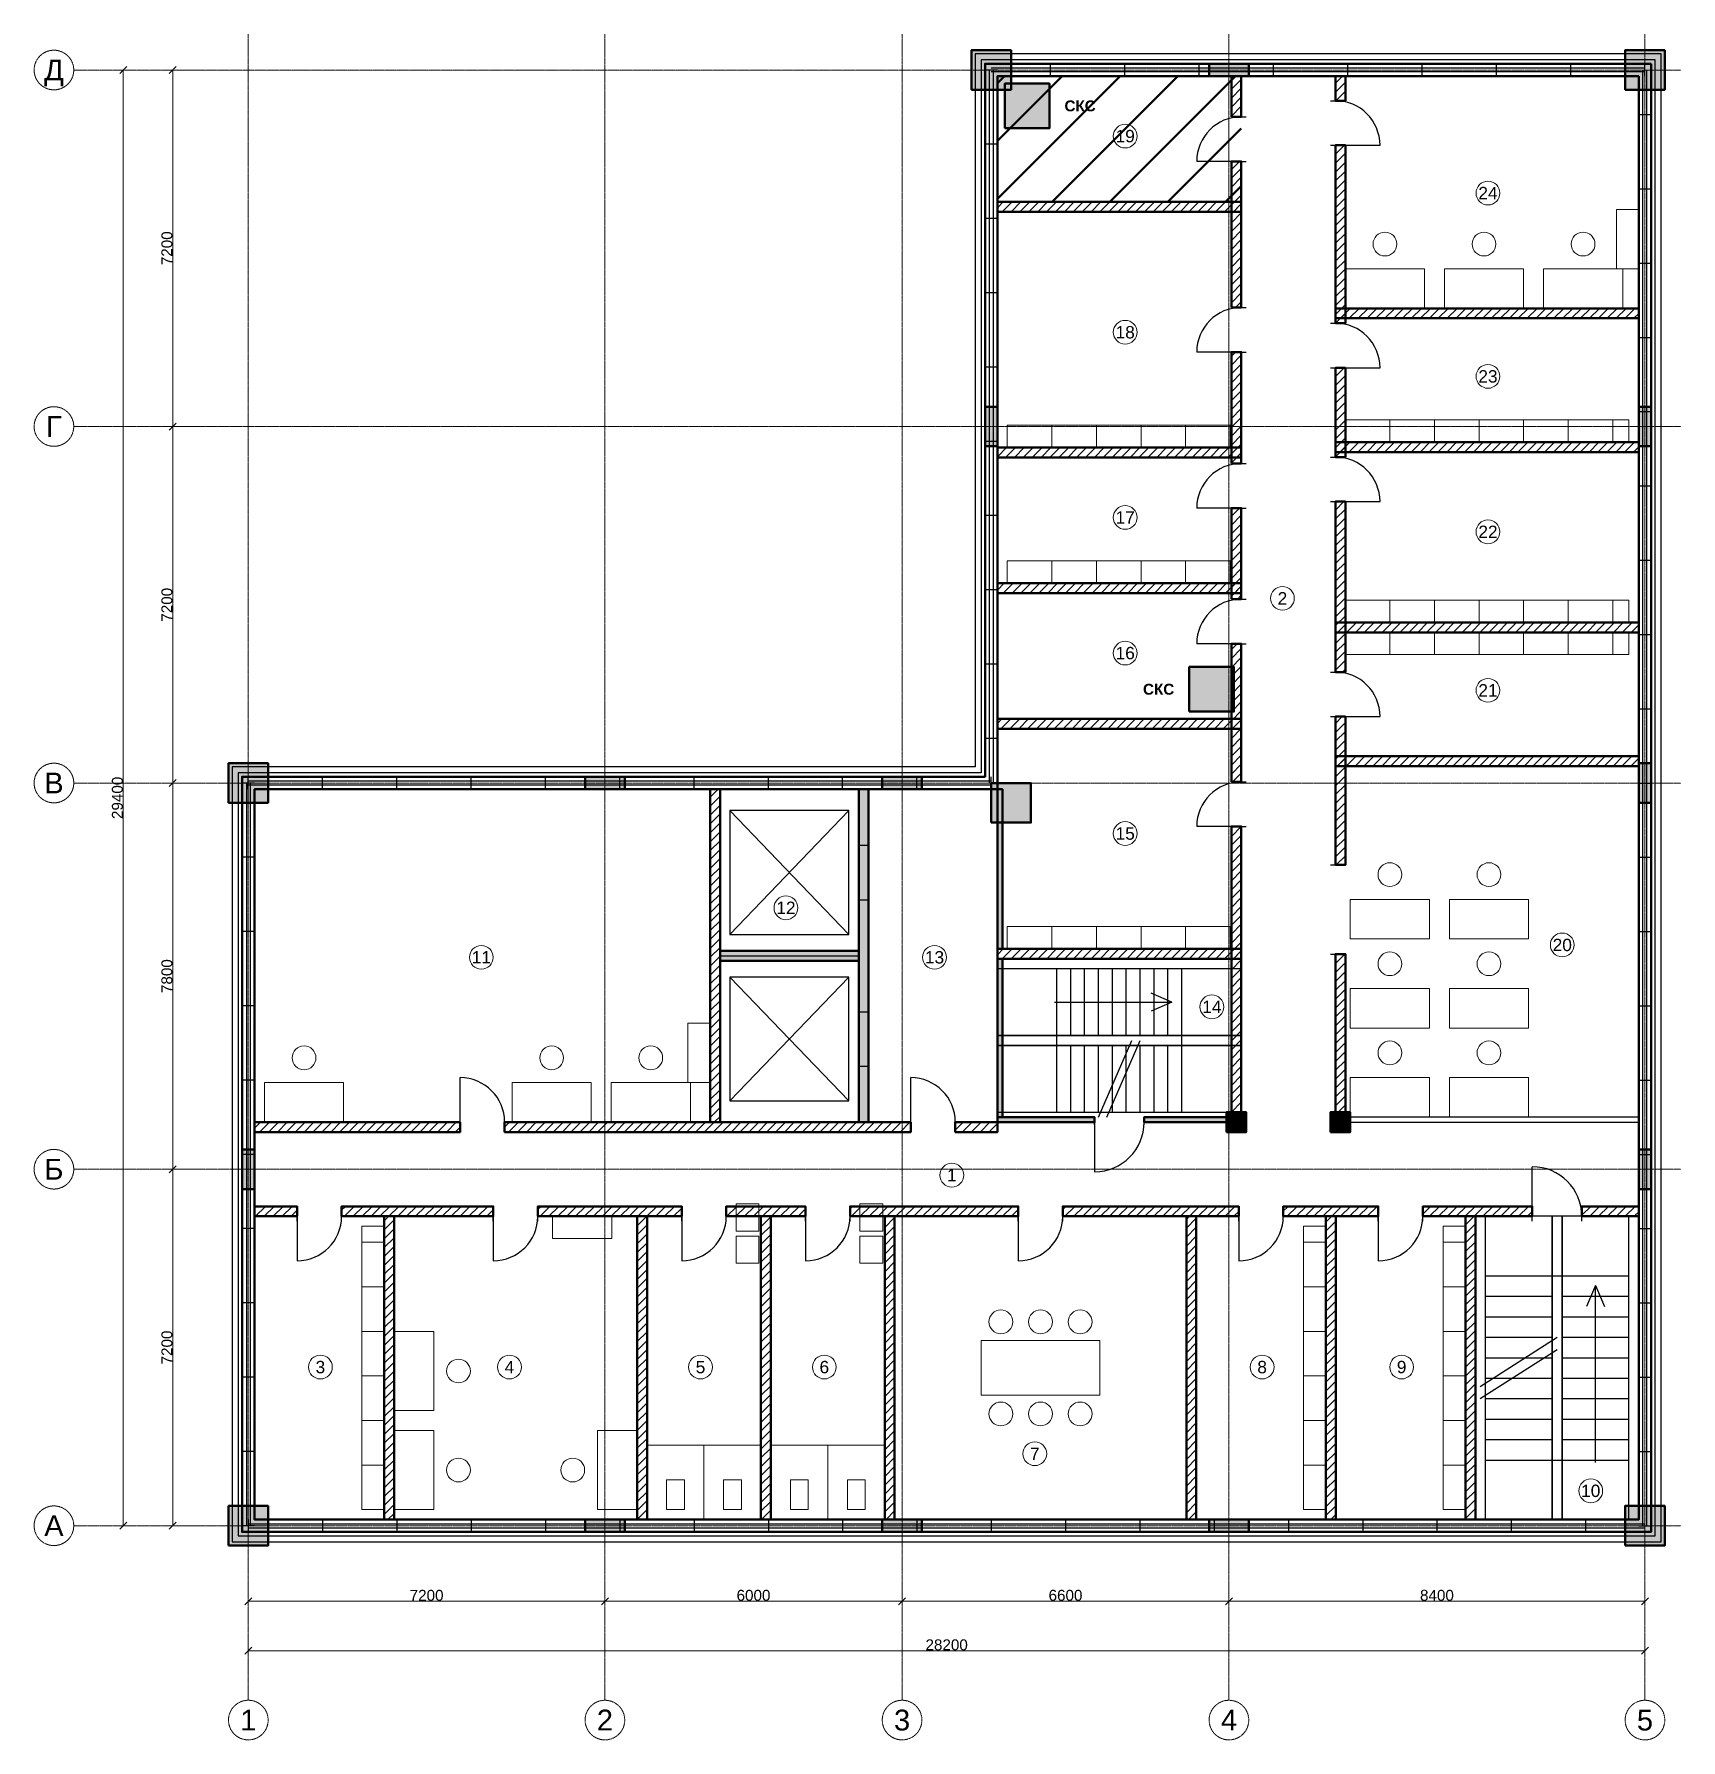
# Model space of a CAD drawing. Header units: millimetres. Extents: x -4325 to 28925, y -4325 to 30125.
import ezdxf
from ezdxf.enums import TextEntityAlignment as Align

# ---------------------------------------------------------------- set-up
doc = ezdxf.new("R2010")
doc.units = ezdxf.units.MM
doc.linetypes.add('CENTER2', pattern=[2.541, 1.587, -0.318, 0.318, -0.318])
for name, color, linetype, lineweight in [('A-ANNO-ROOM', 7, 'CONTINUOUS', 18), ('A-DIMS', 8, 'CONTINUOUS', 13), ('A-DOOR', 3, 'CONTINUOUS', 25), ('A-ELEV', 7, 'CONTINUOUS', 25), ('A-FACADE-PANEL', 8, 'CONTINUOUS', 25), ('A-FURN', 8, 'CONTINUOUS', 18), ('A-GLAZ-RIBBON', 5, 'CONTINUOUS', 25), ('A-GRID', 8, 'CENTER2', 13), ('A-HATCH', 9, 'CONTINUOUS', 9), ('A-OUTLINE', 7, 'CONTINUOUS', 50), ('A-SANI', 8, 'CONTINUOUS', 18), ('A-STAIR', 7, 'CONTINUOUS', 25), ('A-WALL-BLOCK', 9, 'CONTINUOUS', 50), ('A-WALL-GLASS', 4, 'CONTINUOUS', 25), ('A-WALL-RC', 7, 'CONTINUOUS', 50), ('E-SCS-RISER', 1, 'CONTINUOUS', 50), ('E-SERVER-ROOM', 1, 'CONTINUOUS', 50)]:
    doc.layers.add(name, color=color, linetype=linetype, lineweight=lineweight)
doc.styles.add('Arial-Bold', font='arialbd.ttf')
doc.styles.get("Standard").update_dxf_attribs({"font": 'arial.ttf'})

msp = doc.modelspace()

# ---------------------------------------------------------------- hatches: boundary and pattern name
at = {"layer": 'A-HATCH'}
h = msp.add_hatch(dxfattribs=at)
h.set_pattern_fill('ANSI31', scale=40)
h.paths.add_polyline_path([(19850, 28455), (20050, 28455), (20050, 29275), (20050, 29275), (19850, 29275), (19850, 29275)])
h = msp.add_hatch(dxfattribs=at)
h.set_pattern_fill('ANSI31', scale=40)
h.paths.add_polyline_path([(21950, 28780), (22150, 28780), (22150, 29275), (22150, 29275), (21950, 29275), (21950, 29275)])
h = msp.add_hatch(dxfattribs=at)
h.set_pattern_fill('ANSI31', scale=40)
h.paths.add_polyline_path([(21950, 24285), (22150, 24285), (22150, 27880), (21950, 27880)])
h = msp.add_hatch(dxfattribs=at)
h.set_pattern_fill('ANSI31', scale=40)
h.paths.add_polyline_path([(19850, 24604), (20050, 24604), (20050, 27555), (19850, 27555)])
h = msp.add_hatch(dxfattribs=at)
h.set_pattern_fill('ANSI31', scale=40)
h.paths.add_polyline_path([(15125, 26535), (15125, 26535), (20050, 26535), (20050, 26735), (15125, 26735), (15125, 26735)])
h = msp.add_hatch(dxfattribs=at)
h.set_pattern_fill('ANSI31', scale=40)
h.paths.add_polyline_path([(21950, 24385), (28075, 24385), (28075, 24385), (28075, 24585), (28075, 24585), (21950, 24585)])
h = msp.add_hatch(dxfattribs=at)
h.set_pattern_fill('ANSI31', scale=40)
h.paths.add_polyline_path([(19850, 21454), (20050, 21454), (20050, 23704), (19850, 23704)])
h = msp.add_hatch(dxfattribs=at)
h.set_pattern_fill('ANSI31', scale=40)
h.paths.add_polyline_path([(21950, 21583), (22150, 21583), (22150, 23385), (21950, 23385)])
h = msp.add_hatch(dxfattribs=at)
h.set_pattern_fill('ANSI31', scale=40)
h.paths.add_polyline_path([(15125, 21574), (15125, 21574), (20050, 21574), (20050, 21774), (15125, 21774), (15125, 21774)])
h = msp.add_hatch(dxfattribs=at)
h.set_pattern_fill('ANSI31', scale=40)
h.paths.add_polyline_path([(21950, 21683), (28075, 21683), (28075, 21683), (28075, 21883), (28075, 21883), (21950, 21883)])
h = msp.add_hatch(dxfattribs=at)
h.set_pattern_fill('ANSI31', scale=40)
h.paths.add_polyline_path([(21950, 17242), (22150, 17242), (22150, 20683), (21950, 20683)])
h = msp.add_hatch(dxfattribs=at)
h.set_pattern_fill('ANSI31', scale=40)
h.paths.add_polyline_path([(19850, 18714), (20050, 18714), (20050, 20554), (19850, 20554)])
h = msp.add_hatch(dxfattribs=at)
h.set_pattern_fill('ANSI31', scale=40)
h.paths.add_polyline_path([(15125, 18834), (15125, 18834), (20050, 18834), (20050, 19034), (15125, 19034), (15125, 19034)])
h = msp.add_hatch(dxfattribs=at)
h.set_pattern_fill('ANSI31', scale=40)
h.paths.add_polyline_path([(21950, 18043), (28075, 18043), (28075, 18043), (28075, 18243), (28075, 18243), (21950, 18243)])
h = msp.add_hatch(dxfattribs=at)
h.set_pattern_fill('ANSI31', scale=40)
h.paths.add_polyline_path([(19850, 15022), (20050, 15022), (20050, 17814), (19850, 17814)])
h = msp.add_hatch(dxfattribs=at)
h.set_pattern_fill('ANSI31', scale=40)
h.paths.add_polyline_path([(15125, 16094), (15125, 16094), (20050, 16094), (20050, 16294), (15125, 16294), (15125, 16294)])
h = msp.add_hatch(dxfattribs=at)
h.set_pattern_fill('ANSI31', scale=40)
h.paths.add_polyline_path([(21950, 13346), (22150, 13346), (22150, 16342), (21950, 16342)])
h = msp.add_hatch(dxfattribs=at)
h.set_pattern_fill('ANSI31', scale=40)
h.paths.add_polyline_path([(21950, 15342), (28075, 15342), (28075, 15342), (28075, 15542), (28075, 15542), (21950, 15542)])
h = msp.add_hatch(dxfattribs=at)
h.set_pattern_fill('ANSI31', scale=40)
h.paths.add_polyline_path([(9325, 8150), (9525, 8150), (9525, 14875), (9525, 14875), (9325, 14875), (9325, 14875)])
h = msp.add_hatch(dxfattribs=at)
h.set_pattern_fill('ANSI31', scale=40)
h.paths.add_polyline_path([(19850, 8150), (20050, 8150), (20050, 14122), (19850, 14122)])
h = msp.add_hatch(dxfattribs=at)
h.set_pattern_fill('ANSI31', scale=40)
h.paths.add_polyline_path([(15125, 11450), (20050, 11450), (20050, 11650), (15125, 11650)])
h = msp.add_hatch(dxfattribs=at)
h.set_pattern_fill('ANSI31', scale=40)
h.paths.add_polyline_path([(21950, 8150), (22150, 8150), (22150, 11546), (21950, 11546)])
h = msp.add_hatch(dxfattribs=at)
h.set_pattern_fill('ANSI31', scale=40)
h.paths.add_polyline_path([(125, 7950), (125, 7950), (4275, 7950), (4275, 8150), (125, 8150), (125, 8150)])
h = msp.add_hatch(dxfattribs=at)
h.set_pattern_fill('ANSI31', scale=40)
h.paths.add_polyline_path([(5175, 7950), (13375, 7950), (13375, 8150), (5175, 8150)])
h = msp.add_hatch(dxfattribs=at)
h.set_pattern_fill('ANSI31', scale=40)
h.paths.add_polyline_path([(14275, 7950), (15125, 7950), (15125, 8150), (14275, 8150)])
h = msp.add_hatch(dxfattribs=at)
h.set_pattern_fill('ANSI31', scale=40)
h.paths.add_polyline_path([(125, 6250), (125, 6250), (984, 6250), (984, 6450), (125, 6450), (125, 6450)])
h = msp.add_hatch(dxfattribs=at)
h.set_pattern_fill('ANSI31', scale=40)
h.paths.add_polyline_path([(1884, 6250), (4946, 6250), (4946, 6450), (1884, 6450)])
h = msp.add_hatch(dxfattribs=at)
h.set_pattern_fill('ANSI31', scale=40)
h.paths.add_polyline_path([(2743, 125), (2943, 125), (2943, 125), (2943, 6250), (2743, 6250), (2743, 125)])
h = msp.add_hatch(dxfattribs=at)
h.set_pattern_fill('ANSI31', scale=40)
h.paths.add_polyline_path([(5846, 6250), (8750, 6250), (8750, 6450), (5846, 6450)])
h = msp.add_hatch(dxfattribs=at)
h.set_pattern_fill('ANSI31', scale=40)
h.paths.add_polyline_path([(7850, 125), (8050, 125), (8050, 125), (8050, 6250), (7850, 6250), (7850, 125)])
h = msp.add_hatch(dxfattribs=at)
h.set_pattern_fill('ANSI31', scale=40)
h.paths.add_polyline_path([(9650, 6250), (11250, 6250), (11250, 6450), (9650, 6450)])
h = msp.add_hatch(dxfattribs=at)
h.set_pattern_fill('ANSI31', scale=40)
h.paths.add_polyline_path([(10350, 125), (10550, 125), (10550, 125), (10550, 6250), (10350, 6250), (10350, 125)])
h = msp.add_hatch(dxfattribs=at)
h.set_pattern_fill('ANSI31', scale=40)
h.paths.add_polyline_path([(12150, 6250), (15545, 6250), (15545, 6450), (12150, 6450)])
h = msp.add_hatch(dxfattribs=at)
h.set_pattern_fill('ANSI31', scale=40)
h.paths.add_polyline_path([(12850, 125), (13050, 125), (13050, 125), (13050, 6250), (12850, 6250), (12850, 125)])
h = msp.add_hatch(dxfattribs=at)
h.set_pattern_fill('ANSI31', scale=40)
h.paths.add_polyline_path([(16445, 6250), (19998, 6250), (19998, 6450), (16445, 6450)])
h = msp.add_hatch(dxfattribs=at)
h.set_pattern_fill('ANSI31', scale=40)
h.paths.add_polyline_path([(18940, 125), (19140, 125), (19140, 125), (19140, 6250), (18940, 6250), (18940, 125)])
h = msp.add_hatch(dxfattribs=at)
h.set_pattern_fill('ANSI31', scale=40)
h.paths.add_polyline_path([(20898, 6250), (22816, 6250), (22816, 6450), (20898, 6450)])
h = msp.add_hatch(dxfattribs=at)
h.set_pattern_fill('ANSI31', scale=40)
h.paths.add_polyline_path([(21757, 125), (21957, 125), (21957, 125), (21957, 6250), (21757, 6250), (21757, 125)])
h = msp.add_hatch(dxfattribs=at)
h.set_pattern_fill('ANSI31', scale=40)
h.paths.add_polyline_path([(23716, 6250), (25925, 6250), (25925, 6450), (23716, 6450)])
h = msp.add_hatch(dxfattribs=at)
h.set_pattern_fill('ANSI31', scale=40)
h.paths.add_polyline_path([(24575, 125), (24775, 125), (24775, 125), (24775, 6250), (24575, 6250), (24575, 125)])
h = msp.add_hatch(dxfattribs=at)
h.set_pattern_fill('ANSI31', scale=40)
h.paths.add_polyline_path([(26925, 6250), (28075, 6250), (28075, 6250), (28075, 6450), (28075, 6450), (26925, 6450)])
at = {"layer": 'A-WALL-RC'}
h = msp.add_hatch(color=7, dxfattribs=at)
h.dxf.hatch_style = 1
h.paths.add_polyline_path([(14600, 29000), (15400, 29000), (15400, 29800), (14600, 29800)])
h = msp.add_hatch(color=7, dxfattribs=at)
h.dxf.hatch_style = 1
h.paths.add_polyline_path([(27800, 29000), (28600, 29000), (28600, 29800), (27800, 29800)])
h = msp.add_hatch(color=7, dxfattribs=at)
h.dxf.hatch_style = 1
h.paths.add_polyline_path([(19400, 29275), (20200, 29275), (20200, 29525), (19400, 29525)])
h = msp.add_hatch(color=7, dxfattribs=at)
h.dxf.hatch_style = 1
h.paths.add_polyline_path([(14875, 21800), (15125, 21800), (15125, 22600), (14875, 22600)])
h = msp.add_hatch(color=7, dxfattribs=at)
h.dxf.hatch_style = 1
h.paths.add_polyline_path([(28075, 21800), (28325, 21800), (28325, 22600), (28075, 22600)])
h = msp.add_hatch(color=7, dxfattribs=at)
h.dxf.hatch_style = 1
h.paths.add_polyline_path([(-400, 14600), (400, 14600), (400, 15400), (-400, 15400)])
h = msp.add_hatch(color=7, dxfattribs=at)
h.dxf.hatch_style = 1
h.paths.add_polyline_path([(28075, 14600), (28325, 14600), (28325, 15400), (28075, 15400)])
h = msp.add_hatch(color=7, dxfattribs=at)
h.dxf.hatch_style = 1
h.paths.add_polyline_path([(6800, 14875), (7600, 14875), (7600, 15125), (6800, 15125)])
h = msp.add_hatch(color=7, dxfattribs=at)
h.dxf.hatch_style = 1
h.paths.add_polyline_path([(12325, 8150), (12525, 8150), (12525, 14875), (12525, 14875), (12325, 14875), (12325, 14875)])
h = msp.add_hatch(color=7, dxfattribs=at)
h.dxf.hatch_style = 1
h.paths.add_polyline_path([(12800, 14875), (13600, 14875), (13600, 15125), (12800, 15125)])
h = msp.add_hatch(color=7, dxfattribs=at)
h.dxf.hatch_style = 1
h.paths.add_polyline_path([(15000, 14200), (15800, 14200), (15800, 15000), (15000, 15000)])
h = msp.add_hatch(color=7, dxfattribs=at)
h.dxf.hatch_style = 1
h.paths.add_polyline_path([(15125, 11650), (15225, 11650), (15225, 14875), (15225, 14875), (15125, 14875), (15125, 14875)])
h = msp.add_hatch(color=7, dxfattribs=at)
h.dxf.hatch_style = 1
h.paths.add_polyline_path([(9525, 11412), (12325, 11412), (12325, 11612), (9525, 11612)])
h = msp.add_hatch(color=7, dxfattribs=at)
h.dxf.hatch_style = 1
h.paths.add_polyline_path([(15125, 8250), (15225, 8250), (15225, 11450), (15125, 11450)])
h = msp.add_hatch(color=7, dxfattribs=at)
h.dxf.hatch_style = 1
h.paths.add_polyline_path([(19750, 7950), (20150, 7950), (20150, 8350), (19750, 8350)])
h = msp.add_hatch(color=7, dxfattribs=at)
h.dxf.hatch_style = 1
h.paths.add_polyline_path([(21850, 7950), (22250, 7950), (22250, 8350), (21850, 8350)])
h = msp.add_hatch(color=7, dxfattribs=at)
h.dxf.hatch_style = 1
h.paths.add_polyline_path([(15125, 8150), (17088, 8150), (17088, 8250), (15125, 8250)])
h = msp.add_hatch(color=7, dxfattribs=at)
h.dxf.hatch_style = 1
h.paths.add_polyline_path([(18088, 8150), (19850, 8150), (19850, 8250), (18088, 8250)])
h = msp.add_hatch(color=7, dxfattribs=at)
h.dxf.hatch_style = 1
h.paths.add_polyline_path([(-125, 6800), (125, 6800), (125, 7600), (-125, 7600)])
h = msp.add_hatch(color=7, dxfattribs=at)
h.dxf.hatch_style = 1
h.paths.add_polyline_path([(28075, 6800), (28325, 6800), (28325, 7600), (28075, 7600)])
h = msp.add_hatch(color=7, dxfattribs=at)
h.dxf.hatch_style = 1
h.paths.add_polyline_path([(-400, -400), (400, -400), (400, 400), (-400, 400)])
h = msp.add_hatch(color=7, dxfattribs=at)
h.dxf.hatch_style = 1
h.paths.add_polyline_path([(27800, -400), (28600, -400), (28600, 400), (27800, 400)])
h = msp.add_hatch(color=7, dxfattribs=at)
h.dxf.hatch_style = 1
h.paths.add_polyline_path([(6800, -125), (7600, -125), (7600, 125), (6800, 125)])
h = msp.add_hatch(color=7, dxfattribs=at)
h.dxf.hatch_style = 1
h.paths.add_polyline_path([(12800, -125), (13600, -125), (13600, 125), (12800, 125)])
h = msp.add_hatch(color=7, dxfattribs=at)
h.dxf.hatch_style = 1
h.paths.add_polyline_path([(19400, -125), (20200, -125), (20200, 125), (19400, 125)])
at = {"layer": 'E-SCS-RISER'}
h = msp.add_hatch(color=7, dxfattribs=at)
h.dxf.hatch_style = 1
h.paths.add_polyline_path([(15275, 28225), (16175, 28225), (16175, 29125), (15275, 29125)])
h = msp.add_hatch(color=7, dxfattribs=at)
h.dxf.hatch_style = 1
h.paths.add_polyline_path([(19000, 16444), (19900, 16444), (19900, 17344), (19000, 17344)])
at = {"layer": 'E-SERVER-ROOM'}
h = msp.add_hatch(dxfattribs=at)
h.set_pattern_fill('ANSI31', scale=260)
h.paths.add_polyline_path([(15125, 26735), (20050, 26735), (20050, 29275), (15125, 29275)])

# ---------------------------------------------------------------- linework, layer by layer
at = {"layer": 'A-ANNO-ROOM'}
for centre in [(17705, 28065), (25030, 26915), (17705, 24104), (25030, 23213), (17705, 20364), (25030, 20073), (20880, 18730), (17705, 17624), (25030, 16872), (17705, 13980), (10855, 12480), (4705, 11480), (13855, 11480), (26530, 11730), (19455, 10480), (14205, 7080), (1455, 3205), (5273, 3205), (9130, 3205), (11630, 3205), (20470, 3205), (23287, 3205), (15880, 1455), (27105, 705)]:
    msp.add_circle(centre, 240, dxfattribs=at)
at = {"layer": 'A-DIMS'}
for p, q in [((-2596, 29329), (-2454, 29471)), ((-2525, 0), (-2525, 29400)), ((-1596, 29329), (-1454, 29471)), ((-1525, 22200), (-1525, 29400)), ((-1596, 22129), (-1454, 22271)), ((-1596, 22129), (-1454, 22271)), ((-1525, 15000), (-1525, 22200)), ((-1596, 14929), (-1454, 15071)), ((-1596, 14929), (-1454, 15071)), ((-1525, 7200), (-1525, 15000)), ((-1596, 7129), (-1454, 7271)), ((-1596, 7129), (-1454, 7271)), ((-1525, 0), (-1525, 7200)), ((-2596, -71), (-2454, 71)), ((-1596, -71), (-1454, 71)), ((-71, -1596), (71, -1454)), ((0, -1525), (7200, -1525)), ((7129, -1596), (7271, -1454)), ((7129, -1596), (7271, -1454)), ((7200, -1525), (13200, -1525)), ((13129, -1596), (13271, -1454)), ((13129, -1596), (13271, -1454)), ((13200, -1525), (19800, -1525)), ((19729, -1596), (19871, -1454)), ((19729, -1596), (19871, -1454)), ((19800, -1525), (28200, -1525)), ((28129, -1596), (28271, -1454)), ((-71, -2596), (71, -2454)), ((0, -2525), (28200, -2525)), ((28129, -2596), (28271, -2454))]:
    msp.add_line(p, q, dxfattribs=at)
at = {"layer": 'A-DOOR'}
for p, q in [((21850, 28780), (22050, 28780)), ((19950, 28455), (20150, 28455)), ((21850, 27880), (22050, 27880)), ((21950, 27880), (22850, 27880)), ((20050, 27555), (19150, 27555)), ((19950, 27555), (20150, 27555)), ((19950, 24604), (20150, 24604)), ((21850, 24285), (22050, 24285)), ((20050, 23704), (19150, 23704)), ((19950, 23704), (20150, 23704)), ((21850, 23385), (22050, 23385)), ((21950, 23385), (22850, 23385)), ((19950, 21454), (20150, 21454)), ((21850, 21583), (22050, 21583)), ((21850, 20683), (22050, 20683)), ((21950, 20683), (22850, 20683)), ((20050, 20554), (19150, 20554)), ((19950, 20554), (20150, 20554)), ((19950, 18714), (20150, 18714)), ((20050, 17814), (19150, 17814)), ((19950, 17814), (20150, 17814)), ((21850, 17242), (22050, 17242)), ((21850, 16342), (22050, 16342)), ((21950, 16342), (22850, 16342)), ((19950, 15022), (20150, 15022)), ((20050, 14122), (19150, 14122)), ((19950, 14122), (20150, 14122)), ((12325, 13744), (12525, 13744)), ((21850, 13346), (22050, 13346)), ((12325, 12644), (12525, 12644)), ((21850, 11546), (22050, 11546)), ((12325, 10381), (12525, 10381)), ((4275, 8150), (4275, 9050)), ((12325, 9281), (12525, 9281)), ((13375, 8150), (13375, 9050)), ((4275, 8050), (4275, 8250)), ((5175, 8050), (5175, 8250)), ((13375, 8050), (13375, 8250)), ((14275, 8050), (14275, 8250)), ((17088, 8100), (17088, 8200)), ((17088, 8150), (17088, 7150)), ((18088, 8100), (18088, 8200)), ((25925, 6250), (25925, 7250)), ((984, 6150), (984, 6350)), ((984, 6250), (984, 5350)), ((1884, 6150), (1884, 6350)), ((4946, 6150), (4946, 6350)), ((4946, 6250), (4946, 5350)), ((5846, 6150), (5846, 6350)), ((8750, 6150), (8750, 6350)), ((8750, 6250), (8750, 5350)), ((9650, 6150), (9650, 6350)), ((11250, 6150), (11250, 6350)), ((11250, 6250), (11250, 5350)), ((12150, 6150), (12150, 6350)), ((15545, 6150), (15545, 6350)), ((15545, 6250), (15545, 5350)), ((16445, 6150), (16445, 6350)), ((19998, 6150), (19998, 6350)), ((19998, 6250), (19998, 5350)), ((20898, 6150), (20898, 6350)), ((22816, 6150), (22816, 6350)), ((22816, 6250), (22816, 5350)), ((23716, 6150), (23716, 6350)), ((25925, 6150), (25925, 6350)), ((26925, 6150), (26925, 6350))]:
    msp.add_line(p, q, dxfattribs=at)
for centre, radius, start, end in [((21950, 27880), 900, 0, 90), ((20050, 27555), 900, 90, 180), ((20050, 23704), 900, 90, 180), ((21950, 23385), 900, 0, 90), ((20050, 20554), 900, 90, 180), ((21950, 20683), 900, 0, 90), ((20050, 17814), 900, 90, 180), ((21950, 16342), 900, 0, 90), ((20050, 14122), 900, 90, 180), ((4275, 8150), 900, 0, 90), ((13375, 8150), 900, 0, 90), ((17088, 8150), 1000, -90, 0), ((25925, 6250), 1000, 0, 90), ((984, 6250), 900, -90, 0), ((4946, 6250), 900, -90, 0), ((8750, 6250), 900, -90, 0), ((11250, 6250), 900, -90, 0), ((15545, 6250), 900, -90, 0), ((19998, 6250), 900, -90, 0), ((22816, 6250), 900, -90, 0)]:
    msp.add_arc(centre, radius, start, end, dxfattribs=at)
at = {"layer": 'A-ELEV'}
for p, q in [((9725, 11944), (12125, 14444)), ((9725, 14444), (12125, 11944)), ((9525, 11512), (12325, 11512)), ((9725, 8581), (12125, 11081)), ((9725, 11081), (12125, 8581))]:
    msp.add_line(p, q, dxfattribs=at)
for points in [[(9725, 11944), (12125, 11944), (12125, 14444), (9725, 14444)], [(9725, 8581), (12125, 8581), (12125, 11081), (9725, 11081)]]:
    msp.add_lwpolyline(points, close=True, dxfattribs=at)
at = {"layer": 'A-FACADE-PANEL'}
for points in [[(28525, 29725), (14675, 29725), (14675, 15325), (-325, 15325), (-325, -325), (28525, -325)], [(28405, 29605), (14795, 29605), (14795, 15205), (-205, 15205), (-205, -205), (28405, -205)]]:
    msp.add_lwpolyline(points, close=True, dxfattribs=at)
at = {"layer": 'A-FURN'}
for p, q in [((16225, 21774), (16225, 22224)), ((17125, 21774), (17125, 22224)), ((18025, 21774), (18025, 22224)), ((18925, 21774), (18925, 22224)), ((19825, 21774), (19825, 22224)), ((23050, 21883), (23050, 22333)), ((23950, 21883), (23950, 22333)), ((24850, 21883), (24850, 22333)), ((25750, 21883), (25750, 22333)), ((26650, 21883), (26650, 22333)), ((27550, 21883), (27550, 22333)), ((16225, 19034), (16225, 19484)), ((17125, 19034), (17125, 19484)), ((18025, 19034), (18025, 19484)), ((18925, 19034), (18925, 19484)), ((19825, 19034), (19825, 19484)), ((23050, 18243), (23050, 18693)), ((23950, 18243), (23950, 18693)), ((24850, 18243), (24850, 18693)), ((25750, 18243), (25750, 18693)), ((26650, 18243), (26650, 18693)), ((27550, 18243), (27550, 18693)), ((23050, 17593), (23050, 18043)), ((23950, 17593), (23950, 18043)), ((24850, 17593), (24850, 18043)), ((25750, 17593), (25750, 18043)), ((26650, 17593), (26650, 18043)), ((27550, 17593), (27550, 18043)), ((16225, 11650), (16225, 12100)), ((17125, 11650), (17125, 12100)), ((18025, 11650), (18025, 12100)), ((18925, 11650), (18925, 12100)), ((19825, 11650), (19825, 12100)), ((2293, 5725), (2743, 5725)), ((21307, 5725), (21757, 5725)), ((24125, 5725), (24575, 5725)), ((2293, 4825), (2743, 4825)), ((21307, 4825), (21757, 4825)), ((24125, 4825), (24575, 4825)), ((2293, 3925), (2743, 3925)), ((21307, 3925), (21757, 3925)), ((24125, 3925), (24575, 3925)), ((2293, 3025), (2743, 3025)), ((21307, 3025), (21757, 3025)), ((24125, 3025), (24575, 3025)), ((2293, 2125), (2743, 2125)), ((21307, 2125), (21757, 2125)), ((24125, 2125), (24575, 2125)), ((2293, 1225), (2743, 1225)), ((21307, 1225), (21757, 1225)), ((24125, 1225), (24575, 1225))]:
    msp.add_line(p, q, dxfattribs=at)
for points in [[(27625, 25385), (28075, 25385), (28075, 26585), (27625, 26585)], [(22150, 24585), (23750, 24585), (23750, 25385), (22150, 25385)], [(24150, 24585), (25750, 24585), (25750, 25385), (24150, 25385)], [(26150, 24585), (27750, 24585), (27750, 25385), (26150, 25385)], [(15325, 21774), (19850, 21774), (19850, 22224), (15325, 22224)], [(22150, 21883), (27875, 21883), (27875, 22333), (22150, 22333)], [(15325, 19034), (19850, 19034), (19850, 19484), (15325, 19484)], [(22150, 18243), (27875, 18243), (27875, 18693), (22150, 18693)], [(22150, 17593), (27875, 17593), (27875, 18043), (22150, 18043)], [(22250, 11850), (23850, 11850), (23850, 12650), (22250, 12650)], [(24250, 11850), (25850, 11850), (25850, 12650), (24250, 12650)], [(15325, 11650), (19850, 11650), (19850, 12100), (15325, 12100)], [(22250, 10050), (23850, 10050), (23850, 10850), (22250, 10850)], [(24250, 10050), (25850, 10050), (25850, 10850), (24250, 10850)], [(8875, 8950), (9325, 8950), (9325, 10150), (8875, 10150)], [(22250, 8250), (23850, 8250), (23850, 9050), (22250, 9050)], [(24250, 8250), (25850, 8250), (25850, 9050), (24250, 9050)], [(325, 8150), (1925, 8150), (1925, 8950), (325, 8950)], [(5325, 8150), (6925, 8150), (6925, 8950), (5325, 8950)], [(7325, 8150), (8925, 8150), (8925, 8950), (7325, 8950)], [(6143, 5800), (7343, 5800), (7343, 6250), (6143, 6250)], [(2293, 325), (2743, 325), (2743, 6050), (2293, 6050)], [(21307, 325), (21757, 325), (21757, 6050), (21307, 6050)], [(24125, 325), (24575, 325), (24575, 6050), (24125, 6050)], [(2943, 2325), (3743, 2325), (3743, 3925), (2943, 3925)], [(14795, 2638), (17195, 2638), (17195, 3738), (14795, 3738)], [(2943, 325), (3743, 325), (3743, 1925), (2943, 1925)], [(7050, 325), (7850, 325), (7850, 1925), (7050, 1925)]]:
    msp.add_lwpolyline(points, close=True, dxfattribs=at)
for centre in [(22950, 25885), (24950, 25885), (26950, 25885), (23050, 13150), (25050, 13150), (23050, 11350), (25050, 11350), (1125, 9450), (6125, 9450), (8125, 9450), (23050, 9550), (25050, 9550), (15195, 4118), (15995, 4118), (16795, 4118), (4243, 3125), (15195, 2258), (15995, 2258), (16795, 2258), (4243, 1125), (6550, 1125)]:
    msp.add_circle(centre, 240, dxfattribs=at)
at = {"layer": 'A-GLAZ-RIBBON'}
for p, q in [((15125, 29400), (14875, 29400)), ((14960, 29400), (14960, 15000)), ((28200, 29440), (15000, 29440)), ((28200, 29360), (15000, 29360)), ((15040, 29400), (15040, 15000)), ((16200, 29275), (16200, 29525)), ((17700, 29275), (17700, 29525)), ((19200, 29275), (19200, 29525)), ((20700, 29275), (20700, 29525)), ((22200, 29275), (22200, 29525)), ((23700, 29275), (23700, 29525)), ((25200, 29275), (25200, 29525)), ((26700, 29275), (26700, 29525)), ((28160, 0), (28160, 29400)), ((28200, 29275), (28200, 29525)), ((28240, 0), (28240, 29400)), ((28075, 28500), (28325, 28500)), ((15125, 27900), (14875, 27900)), ((28075, 27000), (28325, 27000)), ((15125, 26400), (14875, 26400)), ((28075, 25500), (28325, 25500)), ((15125, 24900), (14875, 24900)), ((28075, 24000), (28325, 24000)), ((15125, 23400), (14875, 23400)), ((28075, 22500), (28325, 22500)), ((15125, 21900), (14875, 21900)), ((28075, 21000), (28325, 21000)), ((15125, 20400), (14875, 20400)), ((28075, 19500), (28325, 19500)), ((15125, 18900), (14875, 18900)), ((28075, 18000), (28325, 18000)), ((15125, 17400), (14875, 17400)), ((28075, 16500), (28325, 16500)), ((15125, 15900), (14875, 15900)), ((125, 15000), (-125, 15000)), ((-40, 15000), (-40, 0)), ((0, 14875), (0, 15125)), ((15000, 15040), (0, 15040)), ((15000, 14960), (0, 14960)), ((40, 15000), (40, 0)), ((1500, 14875), (1500, 15125)), ((3000, 14875), (3000, 15125)), ((4500, 14875), (4500, 15125)), ((6000, 14875), (6000, 15125)), ((7500, 14875), (7500, 15125)), ((9000, 14875), (9000, 15125)), ((10500, 14875), (10500, 15125)), ((12000, 14875), (12000, 15125)), ((13500, 14875), (13500, 15125)), ((15000, 14875), (15000, 15125)), ((28075, 15000), (28325, 15000)), ((125, 13500), (-125, 13500)), ((28075, 13500), (28325, 13500)), ((125, 12000), (-125, 12000)), ((28075, 12000), (28325, 12000)), ((125, 10500), (-125, 10500)), ((28075, 10500), (28325, 10500)), ((125, 9000), (-125, 9000)), ((28075, 9000), (28325, 9000)), ((125, 7500), (-125, 7500)), ((28075, 7500), (28325, 7500)), ((125, 6000), (-125, 6000)), ((28075, 6000), (28325, 6000)), ((125, 4500), (-125, 4500)), ((28075, 4500), (28325, 4500)), ((125, 3000), (-125, 3000)), ((28075, 3000), (28325, 3000)), ((125, 1500), (-125, 1500)), ((28075, 1500), (28325, 1500)), ((125, 0), (-125, 0)), ((0, 125), (0, -125)), ((0, 40), (28200, 40)), ((1500, 125), (1500, -125)), ((3000, 125), (3000, -125)), ((4500, 125), (4500, -125)), ((6000, 125), (6000, -125)), ((7500, 125), (7500, -125)), ((9000, 125), (9000, -125)), ((10500, 125), (10500, -125)), ((12000, 125), (12000, -125)), ((13500, 125), (13500, -125)), ((15000, 125), (15000, -125)), ((16500, 125), (16500, -125)), ((18000, 125), (18000, -125)), ((19500, 125), (19500, -125)), ((21000, 125), (21000, -125)), ((22500, 125), (22500, -125)), ((24000, 125), (24000, -125)), ((25500, 125), (25500, -125)), ((27000, 125), (27000, -125)), ((28075, 0), (28325, 0)), ((0, -40), (28200, -40))]:
    msp.add_line(p, q, dxfattribs=at)
at = {"layer": 'A-GRID'}
for p, q in [((0, -3525), (0, 30125)), ((7200, -3525), (7200, 30125)), ((13200, -3525), (13200, 30125)), ((19800, -3525), (19800, 30125)), ((28200, -3525), (28200, 30125)), ((-3525, 29400), (28925, 29400)), ((-3525, 22200), (28925, 22200)), ((-3525, 15000), (28925, 15000)), ((-3525, 7200), (28925, 7200)), ((-3525, 0), (28925, 0))]:
    msp.add_line(p, q, dxfattribs=at)
for centre in [(-3925, 29400), (-3925, 22200), (-3925, 15000), (-3925, 7200), (-3925, 0), (0, -3925), (7200, -3925), (13200, -3925), (19800, -3925), (28200, -3925)]:
    msp.add_circle(centre, 400, dxfattribs=at)
at = {"layer": 'A-OUTLINE'}
for points in [[(28325, 29525), (14875, 29525), (14875, 15125), (-125, 15125), (-125, -125), (28325, -125)], [(28075, 29275), (15125, 29275), (15125, 14875), (125, 14875), (125, 125), (28075, 125)]]:
    msp.add_lwpolyline(points, close=True, dxfattribs=at)
at = {"layer": 'A-SANI'}
for points in [[(9850, 5950), (10310, 5950), (10310, 6500), (9850, 6500)], [(12350, 5950), (12810, 5950), (12810, 6500), (12350, 6500)], [(9850, 5300), (10310, 5300), (10310, 5850), (9850, 5850)], [(12350, 5300), (12810, 5300), (12810, 5850), (12350, 5850)], [(8050, 125), (9200, 125), (9200, 1625), (8050, 1625)], [(9200, 125), (10350, 125), (10350, 1625), (9200, 1625)], [(10550, 125), (11700, 125), (11700, 1625), (10550, 1625)], [(11700, 125), (12850, 125), (12850, 1625), (11700, 1625)], [(8445, 325), (8805, 325), (8805, 925), (8445, 925)], [(9595, 325), (9955, 325), (9955, 925), (9595, 925)], [(10945, 325), (11305, 325), (11305, 925), (10945, 925)], [(12095, 325), (12455, 325), (12455, 925), (12095, 925)]]:
    msp.add_lwpolyline(points, close=True, dxfattribs=at)
at = {"layer": 'A-STAIR'}
for p, q in [((16325, 8350), (16325, 11250)), ((16606, 9900), (16606, 11250)), ((16886, 9900), (16886, 11250)), ((17167, 9900), (17167, 11250)), ((17447, 9900), (17447, 11250)), ((17728, 9900), (17728, 11250)), ((18008, 9900), (18008, 11250)), ((18289, 9900), (18289, 11250)), ((18569, 9900), (18569, 11250)), ((18850, 9900), (18850, 11250)), ((18850, 8350), (18850, 11250)), ((18650, 10575), (18230, 10755)), ((16275, 10575), (18650, 10575)), ((18650, 10575), (18230, 10395)), ((16606, 8350), (16606, 9700)), ((16886, 8350), (16886, 9700)), ((17167, 8250), (17840, 9800)), ((17167, 8350), (17167, 9700)), ((17335, 8250), (18008, 9800)), ((17447, 8350), (17447, 9700)), ((17728, 8350), (17728, 9700)), ((18008, 8350), (18008, 9700)), ((18289, 8350), (18289, 9700)), ((18569, 8350), (18569, 9700)), ((18850, 8350), (18850, 9700)), ((24975, 5050), (26325, 5050)), ((24975, 5050), (27875, 5050)), ((26525, 5050), (27875, 5050)), ((27200, 4850), (27020, 4430)), ((27200, 1275), (27200, 4850)), ((27200, 4850), (27380, 4430)), ((24975, 4636), (26325, 4636)), ((26525, 4636), (27875, 4636)), ((24975, 4222), (26325, 4222)), ((26525, 4222), (27875, 4222)), ((24875, 2815), (26425, 3808)), ((24975, 3808), (26325, 3808)), ((26525, 3808), (27875, 3808)), ((24875, 2567), (26425, 3560)), ((24975, 3394), (26325, 3394)), ((26525, 3394), (27875, 3394)), ((24975, 2981), (26325, 2981)), ((26525, 2981), (27875, 2981)), ((24975, 2567), (26325, 2567)), ((26525, 2567), (27875, 2567)), ((24975, 2153), (26325, 2153)), ((26525, 2153), (27875, 2153)), ((24975, 1739), (26325, 1739)), ((26525, 1739), (27875, 1739)), ((24975, 1325), (27875, 1325))]:
    msp.add_line(p, q, dxfattribs=at)
for points in [[(15125, 9900), (20050, 9900), (20050, 11250), (15125, 11250)], [(15125, 9700), (20050, 9700), (20050, 9900), (15125, 9900)], [(15125, 8350), (20050, 8350), (20050, 9700), (15125, 9700)], [(24975, 125), (26325, 125), (26325, 6250), (24975, 6250)], [(26325, 125), (26525, 125), (26525, 6250), (26325, 6250)], [(26525, 125), (27875, 125), (27875, 6250), (26525, 6250)]]:
    msp.add_lwpolyline(points, close=True, dxfattribs=at)
at = {"layer": 'A-WALL-BLOCK'}
for points in [[(19850, 28455), (20050, 28455), (20050, 29275), (20050, 29275), (19850, 29275), (19850, 29275)], [(21950, 28780), (22150, 28780), (22150, 29275), (22150, 29275), (21950, 29275), (21950, 29275)], [(21950, 24285), (22150, 24285), (22150, 27880), (21950, 27880)], [(19850, 24604), (20050, 24604), (20050, 27555), (19850, 27555)], [(15125, 26535), (15125, 26535), (20050, 26535), (20050, 26735), (15125, 26735), (15125, 26735)], [(21950, 24385), (28075, 24385), (28075, 24385), (28075, 24585), (28075, 24585), (21950, 24585)], [(19850, 21454), (20050, 21454), (20050, 23704), (19850, 23704)], [(21950, 21583), (22150, 21583), (22150, 23385), (21950, 23385)], [(15125, 21574), (15125, 21574), (20050, 21574), (20050, 21774), (15125, 21774), (15125, 21774)], [(21950, 21683), (28075, 21683), (28075, 21683), (28075, 21883), (28075, 21883), (21950, 21883)], [(21950, 17242), (22150, 17242), (22150, 20683), (21950, 20683)], [(19850, 18714), (20050, 18714), (20050, 20554), (19850, 20554)], [(15125, 18834), (15125, 18834), (20050, 18834), (20050, 19034), (15125, 19034), (15125, 19034)], [(21950, 18043), (28075, 18043), (28075, 18043), (28075, 18243), (28075, 18243), (21950, 18243)], [(19850, 15022), (20050, 15022), (20050, 17814), (19850, 17814)], [(15125, 16094), (15125, 16094), (20050, 16094), (20050, 16294), (15125, 16294), (15125, 16294)], [(21950, 13346), (22150, 13346), (22150, 16342), (21950, 16342)], [(21950, 15342), (28075, 15342), (28075, 15342), (28075, 15542), (28075, 15542), (21950, 15542)], [(9325, 8150), (9525, 8150), (9525, 14875), (9525, 14875), (9325, 14875), (9325, 14875)], [(19850, 8150), (20050, 8150), (20050, 14122), (19850, 14122)], [(15125, 11450), (20050, 11450), (20050, 11650), (15125, 11650)], [(21950, 8150), (22150, 8150), (22150, 11546), (21950, 11546)], [(125, 7950), (125, 7950), (4275, 7950), (4275, 8150), (125, 8150), (125, 8150)], [(5175, 7950), (13375, 7950), (13375, 8150), (5175, 8150)], [(14275, 7950), (15125, 7950), (15125, 8150), (14275, 8150)], [(125, 6250), (125, 6250), (984, 6250), (984, 6450), (125, 6450), (125, 6450)], [(1884, 6250), (4946, 6250), (4946, 6450), (1884, 6450)], [(2743, 125), (2943, 125), (2943, 125), (2943, 6250), (2743, 6250), (2743, 125)], [(5846, 6250), (8750, 6250), (8750, 6450), (5846, 6450)], [(7850, 125), (8050, 125), (8050, 125), (8050, 6250), (7850, 6250), (7850, 125)], [(9650, 6250), (11250, 6250), (11250, 6450), (9650, 6450)], [(10350, 125), (10550, 125), (10550, 125), (10550, 6250), (10350, 6250), (10350, 125)], [(12150, 6250), (15545, 6250), (15545, 6450), (12150, 6450)], [(12850, 125), (13050, 125), (13050, 125), (13050, 6250), (12850, 6250), (12850, 125)], [(16445, 6250), (19998, 6250), (19998, 6450), (16445, 6450)], [(18940, 125), (19140, 125), (19140, 125), (19140, 6250), (18940, 6250), (18940, 125)], [(20898, 6250), (22816, 6250), (22816, 6450), (20898, 6450)], [(21757, 125), (21957, 125), (21957, 125), (21957, 6250), (21757, 6250), (21757, 125)], [(23716, 6250), (25925, 6250), (25925, 6450), (23716, 6450)], [(24575, 125), (24775, 125), (24775, 125), (24775, 6250), (24575, 6250), (24575, 125)], [(26925, 6250), (28075, 6250), (28075, 6250), (28075, 6450), (28075, 6450), (26925, 6450)]]:
    msp.add_lwpolyline(points, close=True, dxfattribs=at)
at = {"layer": 'A-WALL-GLASS'}
msp.add_lwpolyline([(22150, 8150), (28075, 8150), (28075, 8150), (28075, 8250), (28075, 8250), (22150, 8250)], close=True, dxfattribs=at)
at = {"layer": 'A-WALL-RC'}
for points in [[(14600, 29000), (15400, 29000), (15400, 29800), (14600, 29800)], [(27800, 29000), (28600, 29000), (28600, 29800), (27800, 29800)], [(19400, 29275), (20200, 29275), (20200, 29525), (19400, 29525)], [(14875, 21800), (15125, 21800), (15125, 22600), (14875, 22600)], [(28075, 21800), (28325, 21800), (28325, 22600), (28075, 22600)], [(-400, 14600), (400, 14600), (400, 15400), (-400, 15400)], [(28075, 14600), (28325, 14600), (28325, 15400), (28075, 15400)], [(6800, 14875), (7600, 14875), (7600, 15125), (6800, 15125)], [(12325, 8150), (12525, 8150), (12525, 14875), (12525, 14875), (12325, 14875), (12325, 14875)], [(12800, 14875), (13600, 14875), (13600, 15125), (12800, 15125)], [(15000, 14200), (15800, 14200), (15800, 15000), (15000, 15000)], [(15125, 11650), (15225, 11650), (15225, 14875), (15225, 14875), (15125, 14875), (15125, 14875)], [(9525, 11412), (12325, 11412), (12325, 11612), (9525, 11612)], [(15125, 8250), (15225, 8250), (15225, 11450), (15125, 11450)], [(19750, 7950), (20150, 7950), (20150, 8350), (19750, 8350)], [(21850, 7950), (22250, 7950), (22250, 8350), (21850, 8350)], [(15125, 8150), (17088, 8150), (17088, 8250), (15125, 8250)], [(18088, 8150), (19850, 8150), (19850, 8250), (18088, 8250)], [(-125, 6800), (125, 6800), (125, 7600), (-125, 7600)], [(28075, 6800), (28325, 6800), (28325, 7600), (28075, 7600)], [(-400, -400), (400, -400), (400, 400), (-400, 400)], [(27800, -400), (28600, -400), (28600, 400), (27800, 400)], [(6800, -125), (7600, -125), (7600, 125), (6800, 125)], [(12800, -125), (13600, -125), (13600, 125), (12800, 125)], [(19400, -125), (20200, -125), (20200, 125), (19400, 125)]]:
    msp.add_lwpolyline(points, close=True, dxfattribs=at)
at = {"layer": 'E-SCS-RISER'}
for points in [[(15275, 28225), (16175, 28225), (16175, 29125), (15275, 29125)], [(19000, 16444), (19900, 16444), (19900, 17344), (19000, 17344)]]:
    msp.add_lwpolyline(points, close=True, dxfattribs=at)

# ---------------------------------------------------------------- texts
at = {"layer": 'A-ANNO-ROOM'}
for s, p in [('19', (17705, 28065)), ('24', (25030, 26915)), ('18', (17705, 24104)), ('23', (25030, 23213)), ('17', (17705, 20364)), ('22', (25030, 20073)), ('2', (20880, 18730)), ('16', (17705, 17624)), ('21', (25030, 16872)), ('15', (17705, 13980)), ('12', (10855, 12480)), ('20', (26530, 11730)), ('11', (4705, 11480)), ('13', (13855, 11480)), ('14', (19455, 10480)), ('1', (14205, 7080)), ('3', (1455, 3205)), ('4', (5273, 3205)), ('5', (9130, 3205)), ('6', (11630, 3205)), ('8', (20470, 3205)), ('9', (23287, 3205)), ('7', (15880, 1455)), ('10', (27105, 705))]:
    msp.add_text(s, height=250, dxfattribs=at).set_placement(p, align=Align.MIDDLE_CENTER)
at = {"layer": 'A-DIMS'}
for s, p in [('7200', (-1645, 25800)), ('7200', (-1645, 18600)), ('29400', (-2645, 14700)), ('7800', (-1645, 11100)), ('7200', (-1645, 3600))]:
    msp.add_text(s, height=220, rotation=90, dxfattribs=at).set_placement(p, align=Align.MIDDLE_CENTER)
for s, p in [('7200', (3600, -1405)), ('6000', (10200, -1405)), ('6600', (16500, -1405)), ('8400', (24000, -1405)), ('28200', (14100, -2405))]:
    msp.add_text(s, height=220, dxfattribs=at).set_placement(p, align=Align.MIDDLE_CENTER)
at = {"layer": 'A-GRID'}
for s, p in [('Д', (-3925, 29400)), ('Г', (-3925, 22200)), ('В', (-3925, 15000)), ('Б', (-3925, 7200)), ('А', (-3925, 0)), ('1', (0, -3925)), ('2', (7200, -3925)), ('3', (13200, -3925)), ('4', (19800, -3925)), ('5', (28200, -3925))]:
    msp.add_text(s, height=420, dxfattribs=at).set_placement(p, align=Align.MIDDLE_CENTER)
at = {"layer": 'E-SCS-RISER', "style": 'Arial-Bold'}
for p in [(16795, 28675), (18380, 16894)]:
    msp.add_text('СКС', height=220, dxfattribs=at).set_placement(p, align=Align.MIDDLE_CENTER)

doc.saveas('drawing.dxf')
